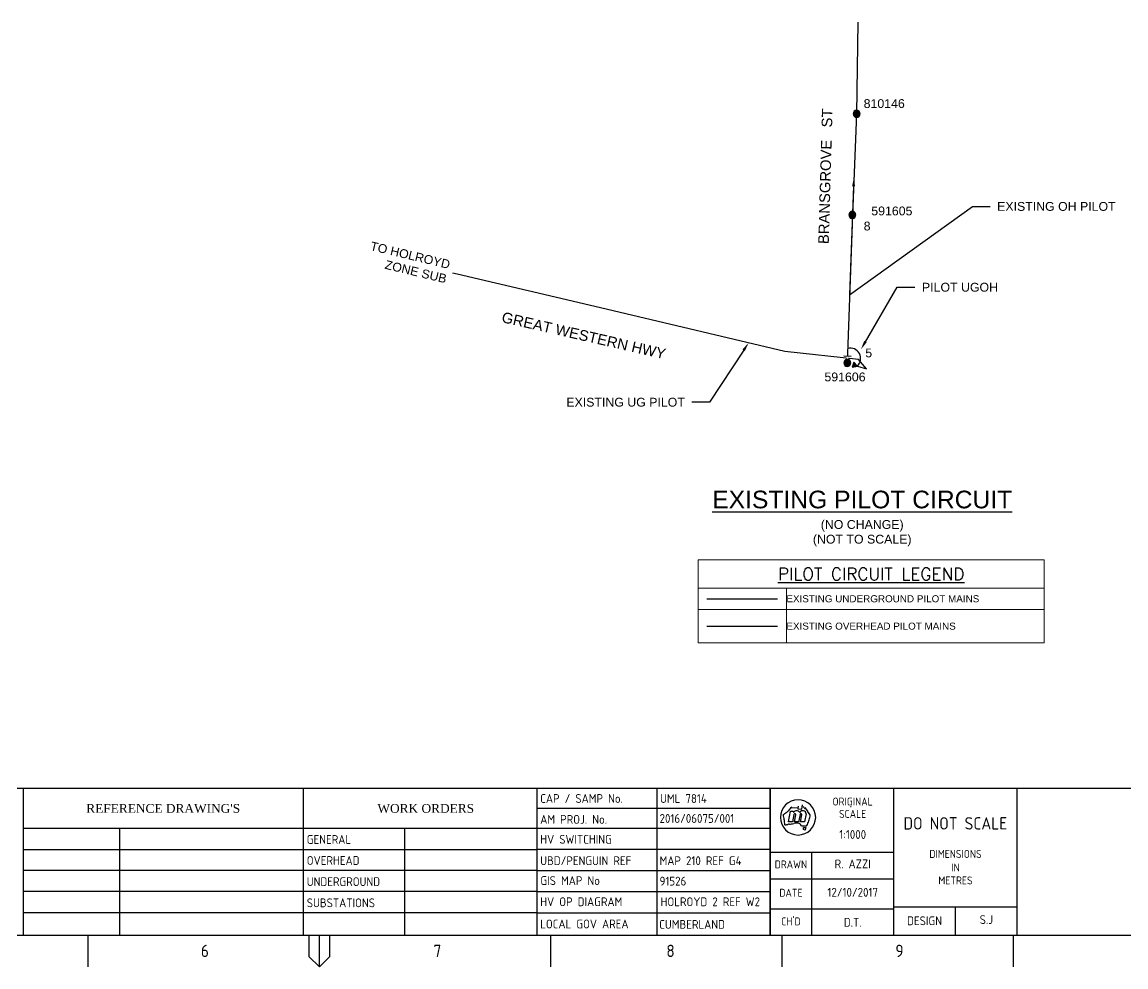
# Paper-space layout 'SHEET (3)' of a CAD drawing. Header units: metres, sheet in millimetres. Extents: x -21 to 813, y -3 to 583.
# Drawn here: x 311.9 to 624.6, y -3 to 264.8 of the extents above; entities that cross this region are included whole.
import ezdxf
from ezdxf import colors
from ezdxf.entities.mleader import LeaderData, LeaderLine
from ezdxf.enums import TextEntityAlignment as Align
from ezdxf.math import Vec2, Vec3

# ---------------------------------------------------------------- set-up
doc = ezdxf.new("R2010")
doc.units = ezdxf.units.M
doc.layers.get('0').update_dxf_attribs({"color": 6})
doc.layers.add('Cadastre Roads_SP_EXT', color=9, linetype='Continuous', lineweight=5)
for name, color, linetype in [('Equip_SP_SL_EXT', 7, 'Continuous'), ('Mains_LV_NEW_Hardwired', 2, 'Continuous'), ('MAINS_PILOT_EXT', 7, 'Continuous'), ('Notes', 7, 'Continuous'), ('SupportsOH_SP_TR_HV_LV_SL_EXT', 7, 'Continuous'), ('SupportsUG_SP_EXT', 7, 'Continuous')]:
    doc.layers.add(name, color=color, linetype=linetype)
doc.layers.add('Features_HIDE', color=1, linetype='Continuous', plot=False)
doc.styles.add('Elec', font='romand__.ttf')
doc.styles.add('iecARIAL', font='arial.ttf', dxfattribs={"height": 2})
doc.styles.add('iecISOCP', font='isocp.shx')
doc.styles.add('iecTimesNewRoman', font='times.ttf')
doc.styles.add('POLE_LABEL', font='arial.ttf')
doc.styles.get("Standard").update_dxf_attribs({"font": 'arial.ttf'})
doc.linetypes.add('Cable 4', pattern='A,5.25,-0.1,["o",Standard,S=2,R=0,X=1.2,Y=-0.7],-4', length=9.35)
doc.linetypes.add('Cable P UG', pattern='A,6,-0.5,["P",Standard,S=1.7,R=0,X=0.5,Y=-1],-2.9', length=9.4)

# ---------------------------------------------------------------- blocks, each defined once
blk = doc.blocks.new('A1_FRAME_TITLE')
at = {"layer": 'Notes', "color": 7, "linetype": 'Continuous'}
for p, q in [((332.78, 47.62), (332.78, 5.97)), ((412.12, 47.62), (412.12, 5.97)), ((478.24, 47.62), (478.24, 5.97)), ((544.37, 47.62), (544.37, 5.97)), ((544.37, 41.97), (544.37, 5.97)), ((544.37, 29.54), (579.37, 29.54)), ((351.17, -3.03), (351.17, 5.97)), ((413.68, 5.97), (413.68, -0.03)), ((416.68, -3.03), (416.68, 5.97)), ((419.68, -0.03), (419.68, 5.97)), ((482.19, 5.97), (482.19, -3.03)), ((547.7, 5.97), (547.7, -3.03)), ((613.21, 5.97), (613.21, -3.03)), ((413.68, -0.03), (416.68, -3.03)), ((416.68, -3.03), (419.68, -0.03))]:
    blk.add_line(p, q, dxfattribs=at)
at = {"layer": 'Notes', "color": 7}
for p, q in [((512.26, 47.62), (512.26, 5.97)), ((544.37, 5.97), (544.37, 47.62)), ((579.37, 5.97), (579.37, 47.62)), ((614.37, 5.97), (614.37, 47.62)), ((478.24, 41.97), (544.37, 41.97)), ((549.56, 38.09), (550.17, 41.17)), ((550.17, 41.17), (550.92, 41.17)), ((550.56, 42.05), (552.33, 42.16)), ((550.92, 41.17), (550.97, 40.77)), ((552.33, 42.52), (552.22, 41.82)), ((552.22, 41.82), (553.35, 41.71)), ((553.35, 41.71), (553.55, 42.96)), ((554.18, 42.18), (555.01, 40.9)), ((567.1, 42.48), (567.3, 42.44)), ((550.7, 38.09), (549.56, 38.09)), ((551.11, 40.17), (550.7, 38.09)), ((551.27, 38.09), (551.66, 40.06)), ((552.41, 38.09), (551.27, 38.09)), ((552.83, 40.17), (552.41, 38.09)), ((552.98, 38.09), (553.37, 40.06)), ((554.12, 38.09), (552.98, 38.09)), ((554.57, 40.35), (554.12, 38.09)), ((332.81, 36.33), (478.24, 36.33)), ((360.07, 36.33), (360.07, 5.97)), ((440.78, 36.33), (440.78, 5.97)), ((478.24, 36.33), (544.37, 36.33)), ((554.62, 36.89), (553.22, 36.97)), ((553.22, 36.97), (554.62, 36.89)), ((554.62, 36.89), (553.22, 36.97)), ((553.85, 35.89), (553.78, 36.47)), ((553.78, 36.47), (554.51, 36.47)), ((554.3, 35.74), (553.85, 35.89)), ((554.51, 36.47), (554.3, 35.74)), ((332.78, 30.28), (478.24, 30.28)), ((478.24, 30.33), (544.37, 30.33)), ((556.15, 5.97), (556.15, 29.54)), ((478.24, 24.33), (332.78, 24.33)), ((478.24, 24.33), (544.37, 24.33)), ((544.37, 21.97), (579.37, 21.97)), ((478.24, 18.33), (332.78, 18.33)), ((478.24, 18.33), (544.37, 18.33)), ((544.37, 13.47), (579.37, 13.47)), ((579.37, 13.97), (614.37, 13.97)), ((596.87, 5.97), (596.87, 13.97)), ((478.24, 12.33), (332.78, 12.33)), ((478.24, 12.33), (544.37, 12.33))]:
    blk.add_line(p, q, dxfattribs=at)
at = {"layer": 'Notes', "color": 7, "linetype": 'Continuous', "flags": 128}
for points in [[(123.8, 47.62), (824.37, 47.62)], [(123.8, 5.97), (824.37, 5.97)]]:
    blk.add_lwpolyline(points, dxfattribs=at)
at = {"layer": 'Notes', "color": 7}
for centre, radius, start, end in [((552.27, 39.37), 5, 0, 180), ((542.41, 49.09), 10.59, 302.5841, 308.1576), ((542.41, 49.09), 10.59, 308.157, 313.7305), ((545.21, 46.16), 6.54, 313.7309, 319.3045), ((545.21, 46.16), 6.54, 319.3047, 324.8782), ((551.87, 40.21), 1.06, 31.7884, 148.2116), ((553.61, 40.3), 0.961, 2.5982, 150.8098), ((578.7, 57.06), 28.87, 210.1483, 211.8601), ((477.01, -10.21), 93.25, 33.1096, 33.2341), ((558.55, 42.96), 4.09, 213.1151, 222.4146), ((552.27, 39.37), 5, 180, 0), ((527.29, 35.61), 21.32, 10.3053, 12.3306), ((527.29, 35.61), 21.32, 8.2795, 10.3048), ((528.59, 35.8), 20.01, 6.2539, 8.2792), ((528.59, 35.8), 20.01, 4.2291, 6.2543), ((546.76, 59.88), 22.65, 277.7418, 280.8825), ((551.91, 33.09), 4.63, 85.4613, 100.8824), ((551.39, 40.11), 0.28, 348.6911, 168.6911), ((552.2, 36.78), 0.924, 46.5875, 85.4612), ((553.1, 40.11), 0.28, 348.6911, 168.6911), ((548.02, 40.74), 7.69, 331.5942, 341.8897), ((542.7, 42.48), 13.29, 341.8901, 347.8434), ((555.89, 40.53), 0.484, 222.42, 236.4422), ((556.07, 40.81), 0.815, 236.4359, 244.7422), ((553.96, 40.06), 1.76, 347.8434, 354.1409), ((554.11, 40.04), 1.61, 354.1436, 1.0342), ((548.72, 39.42), 2.15, 265.1734, 270.0504), ((548.72, 39.51), 2.24, 270.0438, 274.7322), ((548.65, 40.42), 3.15, 274.7358, 283.0812), ((550.47, 32.55), 4.93, 97.7419, 103.0814), ((551.36, 35.89), 2.16, 30.1885, 46.5879), ((554.13, 37.45), 0.75, 311.6083, 321.0792), ((554.18, 37.41), 0.675, 321.0838, 331.5982)]:
    blk.add_arc(centre, radius, start, end, dxfattribs=at)
at = {"color": 7}
blk.add_attdef('DRAFT_NUM', (29.9, 23.29), '', height=2.5, rotation=90, dxfattribs=at)
at = {"layer": 'Notes', "color": 7}
for s, height, style, p in [('CAP / SAMP No.', 2.5, 'iecISOCP', (479.24, 43.47)), ('WORK ORDERS', 2.5, 'iecTimesNewRoman', (433.13, 40.66)), ('AM PROJ. No.', 2.5, 'iecISOCP', (479.24, 37.55)), ('HV SWITCHING', 2.5, 'iecISOCP', (479.24, 31.9)), ('GENERAL', 2.5, 'iecISOCP', (413.12, 31.86)), ('OVERHEAD', 2.5, 'iecISOCP', (413.12, 25.9)), ('UBD/PENGUIN REF', 2.5, 'iecISOCP', (479.24, 25.84)), ('UNDERGROUND', 2.5, 'iecISOCP', (413.12, 19.9)), ('GIS MAP No', 2.5, 'iecISOCP', (479.29, 20.2)), ('SUBSTATIONS', 2.5, 'iecISOCP', (413.12, 13.9)), ('HV OP DIAGRAM', 2.5, 'iecISOCP', (479.24, 14.2)), ('LOCAL GOV AREA', 2.5, 'iecISOCP', (479.24, 7.9)), ('6', 3.5, 'iecISOCP', (383.12, -0.22)), ('7', 3.5, 'iecISOCP', (449.03, -0.22)), ('8', 3.5, 'iecISOCP', (514.97, -0.22)), ('9', 3.5, 'iecISOCP', (579.84, -0.22))]:
    blk.add_text(s, height=height, dxfattribs=dict(at, style=style)).set_placement(p)
for s, height, style, p in [('ORIGINAL', 2.24, 'iecISOCP', (567.74, 42.73)), ("REFERENCE DRAWING'S", 2.5, 'iecTimesNewRoman', (372.45, 40.66)), ('SCALE', 2.24, 'iecISOCP', (567.74, 39.23)), ('DIMENSIONS', 2.24, 'iecISOCP', (596.87, 27.88)), ('DRAWN', 2.24, 'iecISOCP', (550.26, 24.93)), ('IN', 2.24, 'iecISOCP', (596.87, 24.04)), ('METRES', 2.24, 'iecISOCP', (596.87, 20.38)), ('DATE', 2.24, 'iecISOCP', (550.26, 16.88)), ("CH'D", 2.24, 'iecISOCP', (550.26, 8.77)), ('DESIGN', 2.5, 'iecISOCP', (588.12, 8.81))]:
    blk.add_text(s, height=height, dxfattribs=dict(at, style=style)).set_placement(p, align=Align.CENTER)
at = {"layer": 'Notes', "color": 7, "insert": (596.84, 37.67), "char_height": 3.5, "width": 29.1, "attachment_point": 5, "style": 'iecISOCP'}
blk.add_mtext('DO NOT SCALE', dxfattribs=at)
at = {"layer": 'Notes', "color": 7, "style": 'iecISOCP', "flags": 8}
blk.add_attdef('VERSION_NO', text='', height=2.5, rotation=90, dxfattribs=at).set_placement((302.04, 43.81), align=Align.MIDDLE_CENTER)
at = {"layer": 'Notes', "color": 7, "style": 'iecISOCP'}
for tag, p in [('CAP_NO', (513.19, 43.46)), ('IE_NUM', (513.05, 37.81)), ('REF_No_1', (335.24, 32.31)), ('REF_1', (362.52, 32.31)), ('HV_SWITCH', (513.46, 32.16)), ('GEN_WO', (441.71, 31.76)), ('REF_No_2', (335.24, 26.31)), ('REF_2', (362.52, 26.31)), ('OH_WO', (441.71, 25.81)), ('UBD_REF', (513.05, 25.83)), ('REF_No_3', (335.24, 20.31)), ('REF_3', (362.52, 20.31)), ('UG_WO', (441.71, 20.05)), ('GIS_MAP_No', (513.05, 20.04)), ('REF_No_4', (335.24, 14.31)), ('REF_4', (362.52, 14.31)), ('SUB_WO', (441.71, 13.81)), ('HV_OP_DIAG', (513.33, 14.2)), ('LGA', (512.95, 7.78)), ('ExportID', (9.08, 2.39))]:
    blk.add_attdef(tag, p, '', height=2.5, dxfattribs=at)
for tag, height, p in [('T1', 3.5, (684.37, 39.47)), ('T2', 3.5, (684.37, 34.35)), ('scale', 2.5, (567.76, 33.27)), ('T3', 3.5, (684.37, 28.92)), ('DRAWN', 2.5, (567.76, 24.93)), ('T4', 3.5, (684.37, 23.66)), ('REV', 5, (820.05, 17.1)), ('DATE', 2.5, (567.76, 16.88)), ('T5', 3.5, (684.37, 18.23)), ('T6', 3.5, (684.37, 12.97)), ('CHD', 2.5, (567.76, 8.37)), ('DESIGN', 2.5, (605.62, 9.15))]:
    blk.add_attdef(tag, text='', height=height, dxfattribs=at).set_placement(p, align=Align.CENTER)
blk.add_attdef('NUM', text='', height=7, dxfattribs=at).set_placement((792.37, 20.12), align=Align.MIDDLE_CENTER)
for tag, p in [('NS', (790.71, 8.12)), ('SHTS', (805.41, 8.12))]:
    blk.add_attdef(tag, text='', height=2.5, dxfattribs=at).set_placement(p, align=Align.MIDDLE)
at = {"layer": 'Notes', "color": 7, "style": 'iecISOCP', "flags": 1}
for tag, p in [('ProjectType', (14.17, -26.8)), ('ProjectNumber', (23.56, -26.82)), ('DrawingNumber', (35.51, -26.8)), ('ProjectDescription', (47.56, -26.83)), ('ExportDate', (60.28, -26.79)), ('ExportUserName', (69.15, -26.8)), ('DesignerCompanyName', (81.48, -26.79)), ('ExportAreaOfInterest', (97.1, -26.81)), ('GIS_SUCCESS', (112, -26.78)), ('CAD_SUCCESS', (121.79, -26.78)), ('DEPOTCODE', (132.11, -26.88)), ('ExportCategories', (140.08, -26.8)), ('Comments', (154.38, -26.88))]:
    blk.add_attdef(tag, p, '', height=1, dxfattribs=at)
blk = doc.blocks.new('*T247')
at = {"layer": 'Defpoints', "color": 8, "linetype": 'ByBlock', "lineweight": 0, "transparency": 16777216}
for p, q in [((0, 0), (98, 0)), ((0, 0), (0, -23.51)), ((98, 0), (98, -23.51)), ((0, -8), (98, -8)), ((25, -8), (25, -23.51)), ((0, -14.07), (98, -14.07)), ((0, -23.51), (98, -23.51))]:
    blk.add_line(p, q, dxfattribs=at)
at = {"layer": 'Notes', "color": 0, "transparency": 16777216, "insert": (49, -4), "char_height": 3.5, "width": 98, "attachment_point": 5, "style": 'Elec'}
blk.add_mtext('{\\LPILOT CIRCUIT LEGEND}', dxfattribs=at)
at = {"layer": 'Notes', "color": 0, "transparency": 16777216, "char_height": 2, "width": 73, "attachment_point": 4}
for s, insert in [('EXISTING UNDERGROUND PILOT MAINS', (25, -11.03)), ('EXISTING OVERHEAD PILOT MAINS', (25, -18.79))]:
    blk.add_mtext(s, dxfattribs=dict(at, insert=insert))
blk = doc.blocks.new('POLE_EXT')
blk.add_hatch(color=256).paths.add_polyline_path([(-1, 0, 1), (1, 0, 1)])
blk.add_lwpolyline([(-1, 0, 1), (1, 0, 1)], format="xyb", close=True)
for tag, height, flags, p in [('pNumber', 2.5, 8, (-17.84, 2.07)), ('OWNED_BY', 0.2, 9, (1.35, -0.4)), ('SPECIAL_USE', 0.2, 9, (1.35, -0.8)), ('STATE', 0.2, 9, (1.35, -1)), ('cLV', 0.2, 9, (1.35, -1.4)), ('hDepth', 0.2, 9, (1.35, -1.6)), ('hDia', 0.2, 9, (1.35, -1.8)), ('cHV', 0.2, 9, (1.35, -2)), ('PARENT', 0.2, 9, (1.35, -0.6)), ('USAGE', 0.2, 9, (1.35, -1.2)), ('LBRACKET', 0.2, 9, (1.35, -2.2)), ('LExisting', 0.2, 9, (1.35, -2.4)), ('LANTNUMBER', 0.2, 9, (1.35, -2.6)), ('LOther', 0.2, 9, (1.35, -2.8)), ('LRemove', 0.2, 9, (1.35, -3)), ('LEGEND', 0.2, 9, (1.35, -3.2)), ('cLinedev', 0.2, 9, (1.35, -3.4)), ('pExisting', 0.2, 9, (1.35, -3.8)), ('pFooting', 0.2, 9, (1.35, -4.4)), ('pNew', 0.2, 9, (1.35, -4.6)), ('pRelocate', 0.2, 9, (1.35, -5)), ('pRemove', 0.2, 9, (1.35, -5.2)), ('pReplace', 0.2, 9, (1.35, -5.4)), ('pStay', 0.2, 9, (1.35, -5.6)), ('pType', 0.2, 9, (1.35, -5.8)), ('cspan', 0.2, 9, (1.35, -6)), ('STREETNAME', 0.2, 9, (1.35, -6.2)), ('LOCATION', 0.2, 9, (1.35, -3.6)), ('PFNUMBER', 0.2, 9, (1.35, -4)), ('NEWPFNUMBER', 0.2, 9, (1.35, -4.2)), ('SUBURB', 0.2, 9, (1.35, -6.4)), ('OPERATED_BY', 0.2, 9, (1.36, -7.01)), ('NOTES', 0.2, 9, (1.35, -6.6)), ('MAINTAINED_BY', 0.2, 9, (1.36, -6.81))]:
    blk.add_attdef(tag, text='', height=height, dxfattribs=dict(flags=flags)).set_placement(p, align=Align.MIDDLE_LEFT)
at = {"style": 'POLE_LABEL'}
for tag, height, flags, p in [('ASSET_NUM', 2.5, 8, (2, 2)), ('STRUCTURE_PLANT_NUMBER', 0.2, 9, (1.35, 0.03)), ('STREET_CODE', 0.2, 9, (1.35, -0.2))]:
    blk.add_attdef(tag, text='', height=height, dxfattribs=dict(at, flags=flags)).set_placement(p, align=Align.MIDDLE_LEFT)
at = {"flags": 1}
blk.add_attdef('Z', (1.35, -7.33), '', height=0.2, dxfattribs=at)
blk = doc.blocks.new('UGOH_NEW')
blk.add_hatch(color=256).paths.add_polyline_path([(-0.75, 1.7), (0.75, 1.7), (0, 3)])
blk.add_lwpolyline([(-0.75, 1.7), (0.75, 1.7), (0, 3)], close=True)
for tag, flags, p in [('CONSTRUCTED_VOLTAGE', 9, (1.5, 0)), ('ACTUAL_STATUS', 9, (1.5, -1.6)), ('OPERATING_VOLTAGE', 9, (1.5, -0.2)), ('ORIENTATION', 9, (1.5, -0.4)), ('STATE', 9, (1.5, -0.6)), ('OWNED_BY', 9, (1.5, -1)), ('OPERATED_BY', 9, (1.5, -1.2)), ('TYPE', 1, (1.5, -2)), ('USAGE', 9, (1.5, -0.8)), ('MAINTAINED_BY', 9, (1.5, -1.4)), ('NUMBER_OF_PHASES', 9, (1.5, -1.8))]:
    blk.add_attdef(tag, text='', height=0.2, dxfattribs=dict(flags=flags)).set_placement(p, align=Align.MIDDLE_LEFT)
blk = doc.blocks.new('*U250')
for tag, flags, p in [('CONNECTOR_TYPE', 9, (1.5, 0)), ('CONSTRUCTED_VOLTAGE', 9, (1.5, -0.2)), ('OPERATING_VOLTAGE', 9, (1.5, -0.6)), ('ORIENTATION', 9, (1.5, -0.8)), ('OWNED_BY', 9, (1.5, -1)), ('OPERATED_BY', 9, (1.5, -1.2)), ('STATE', 9, (1.5, -1.6)), ('Z', 1, (1.5, -2.2)), ('NO_PHASES', 9, (1.5, -0.4)), ('MAINTAINED_BY', 9, (1.5, -1.4)), ('USAGE', 9, (1.5, -1.8)), ('NOTES', 9, (1.5, -2))]:
    blk.add_attdef(tag, text='', height=0.2, dxfattribs=dict(flags=flags)).set_placement(p, align=Align.MIDDLE_LEFT)
blk.add_wipeout([(-0.12, 0.22), (1.63, 1.14), (1.86, 0.69), (0.12, -0.22)])
blk.add_line((2.21, 0.03), (1.28, 1.8))

psp = doc.layouts.new('SHEET (3)')

# ---------------------------------------------------------------- linework, layer by layer
at = {"layer": 'MAINS_PILOT_EXT', "linetype": 'Cable P UG'}
for points in [[(548.62, 264.82), (548.31, 238.81), (547.11, 210.17), (545.67, 168.21)], [(548.53, 167.31), (548.53, 167.31), (548.53, 167.31), (548.53, 167.31), (551.14, 166.48), (548.87, 169.19), (527.99, 171.45), (527.99, 171.45), (479.32, 182.92), (464.55, 186.41), (436.79, 192.98), (435.97, 193.17), (435.97, 193.17), (433.83, 193.66)], [(505.93, 101.33), (525.93, 101.33)], [(505.93, 93.57), (525.93, 93.57)]]:
    psp.add_lwpolyline(points, dxfattribs=at)

# ---------------------------------------------------------------- block references
psp.add_blockref('*T247', (503.43, 112.36))
at = {"layer": 'Notes', "linetype": 'Cable 4', "rotation": 252.3892407663908}
psp.add_blockref('UGOH_NEW', (545.67, 168.21), dxfattribs=at)
at = {"layer": 'SupportsOH_SP_TR_HV_LV_SL_EXT'}
ref = psp.add_blockref('POLE_EXT', (548.31, 238.81), dxfattribs=at)
ref.add_attrib('ASSET_NUM', '810146', dxfattribs={"layer": '0', "height": 2.5, "style": 'POLE_LABEL'}).set_placement((550.31, 241.71), align=Align.MIDDLE_LEFT)
ref = psp.add_blockref('POLE_EXT', (547.11, 210.17), dxfattribs=at)
ref.add_attrib('ASSET_NUM', '591605', dxfattribs={"layer": '0', "height": 2.5, "style": 'POLE_LABEL'}).set_placement((552.47, 211.27), align=Align.MIDDLE_LEFT)
ref.add_attrib('PNUMBER', '8', (550.32, 205.75), dxfattribs={"height": 2.5})
at = {"layer": 'SupportsUG_SP_EXT'}
ref = psp.add_blockref('A1_FRAME_TITLE', (-20.55, 0), dxfattribs=at)
ref.add_attrib('DESIGN', 'S.J', dxfattribs={"layer": 'Notes', "color": 7, "height": 2.5, "style": 'iecISOCP'}).set_placement((585.07, 9.15), align=Align.CENTER)
ref.add_attrib('DRAWN', 'R. AZZI', dxfattribs={"layer": 'Notes', "color": 7, "height": 2.5, "style": 'iecISOCP'}).set_placement((547.21, 24.93), align=Align.CENTER)
ref.add_attrib('DATE', '12/10/2017', dxfattribs={"layer": 'Notes', "color": 7, "height": 2.5, "style": 'iecISOCP'}).set_placement((547.21, 16.88), align=Align.CENTER)
ref.add_attrib('CHD', 'D.T.', dxfattribs={"layer": 'Notes', "color": 7, "height": 2.5, "style": 'iecISOCP'}).set_placement((547.21, 8.37), align=Align.CENTER)
ref.add_attrib('scale', '1:1000', dxfattribs={"layer": 'Notes', "color": 7, "height": 2.5, "style": 'iecISOCP'}).set_placement((547.21, 33.27), align=Align.CENTER)
ref.add_attrib('CAP_NO', 'UML 7814', (492.64, 43.46), dxfattribs={"layer": 'Notes', "color": 7, "height": 2.5, "style": 'iecISOCP'})
ref.add_attrib('IE_NUM', '2016/06075/001', (492.5, 37.81), dxfattribs={"layer": 'Notes', "color": 7, "height": 2.5, "style": 'iecISOCP'})
ref.add_attrib('UBD_REF', 'MAP 210 REF G4', (492.5, 25.83), dxfattribs={"layer": 'Notes', "color": 7, "height": 2.5, "style": 'iecISOCP'})
ref.add_attrib('GIS_MAP_No', '91526', (492.5, 20.04), dxfattribs={"layer": 'Notes', "color": 7, "height": 2.5, "style": 'iecISOCP'})
ref.add_attrib('HV_OP_DIAG', 'HOLROYD 2 REF W2', (492.78, 14.2), dxfattribs={"layer": 'Notes', "color": 7, "height": 2.5, "style": 'iecISOCP'})
ref.add_attrib('LGA', 'CUMBERLAND', (492.4, 7.78), dxfattribs={"layer": 'Notes', "color": 7, "height": 2.5, "style": 'iecISOCP'})

# ---------------------------------------------------------------- texts
at = {"layer": 'Cadastre Roads_SP_EXT'}
psp.add_text('BRANSGROVE   ST', height=3, rotation=88.3684, dxfattribs=at).set_placement((540.42, 201.85))
at = {"layer": 'Notes', "insert": (549.9, 131.98), "char_height": 2, "attachment_point": 2, "style": 'iecARIAL'}
psp.add_mtext_dynamic_manual_height_columns('{\\H2.5x;\\LEXISTING PILOT CIRCUIT\\P\\H0.5x;\\l(NO CHANGE)\\L\\P\\H1x;\\l(NOT TO SCALE)}', width=104.304, gutter_width=9, heights=[0], dxfattribs=at)

# ---------------------------------------------------------------- next in the draw order: leaders
at = {"layer": 'Notes'}
ml = psp.add_multileader_mtext('Standard', dxfattribs=at)
ml.set_content('EXISTING OH PILOT', color=256)
ml.set_leader_properties()
ml.build(insert=Vec2(0, 0))
ml.multileader.update_dxf_attribs({"has_text_frame": 1, "dogleg_length": 5, "arrow_head_size": 2.5})
ctx = ml.context
ctx.base_point, ctx.char_height, ctx.arrow_head_size, ctx.plane_origin = Vec3(586.12, 212.54), 2.5, 2.5, Vec3(560.84, 203.01)
notes = []
notes.append((ctx, [(0, (1, 1, 0), (581.12, 212.54), (1, 0), 5, [(1, [(547.55, 220.77), (546.33, 187.5)], 0, [])])]))
ctx.mtext.insert, ctx.mtext.width, ctx.mtext.flow_direction = Vec3(588.12, 213.81), 35.2129, 5
ctx.mtext.has_bg_fill, ctx.mtext.bg_color, ctx.mtext.bg_scale_factor, ctx.mtext.bg_transparency, ctx.mtext.use_window_bg_color = 1, -1027028792, 1.5, 0, 1
ml = psp.add_multileader_mtext('Standard', dxfattribs=at)
ml.set_content('TO HOLROYD ZONE SUB', color=256)
ml.set_leader_properties()
ml.build(insert=Vec2(0, 0))
ml.multileader.update_dxf_attribs({"leader_type": 0, "dogleg_length": 5, "arrow_head_size": 2.5})
ctx = ml.context
ctx.base_point, ctx.char_height, ctx.arrow_head_size, ctx.plane_origin, ctx.plane_x_axis, ctx.plane_y_axis = Vec3(408.96, 201.82), 2.5, 2.5, Vec3(361.93, 170.19), Vec3(0.972314, -0.233678), Vec3(0.233678, 0.972314)
ctx.text_align_type = 2
notes.append((ctx, [(1, (1, 1, 0), (439.91, 194.38), (-0.972314, 0.233678), 5, [(0, [(456.36, 211.48)], 0, [])])]))
ctx.mtext.insert, ctx.mtext.text_direction, ctx.mtext.rotation, ctx.mtext.width, ctx.mtext.alignment, ctx.mtext.flow_direction = Vec3(433.4, 197.25), Vec3(0.972314, -0.233678), 6.047327, 30.1229, 3, 5
ctx.mtext.has_bg_fill, ctx.mtext.bg_color, ctx.mtext.bg_scale_factor, ctx.mtext.bg_transparency, ctx.mtext.use_window_bg_color = 1, -1027028792, 1.5, 0, 1
ml = psp.add_multileader_mtext('Standard', dxfattribs=at)
ml.set_content('EXISTING UG PILOT', color=256)
ml.set_leader_properties()
ml.build(insert=Vec2(0, 0))
ml.multileader.update_dxf_attribs({"has_text_frame": 1, "dogleg_length": 5, "arrow_head_size": 2.5})
ctx = ml.context
ctx.base_point, ctx.char_height, ctx.arrow_head_size, ctx.plane_origin = Vec3(464.43, 157.04), 2.5, 2.5, Vec3(449.57, 121.66)
ctx.text_align_type = 2
notes.append((ctx, [(1, (1, 1, 0), (506.66, 157.04), (-1, 0), 5, [(0, [(517.7, 173.88)], 0, [])])]))
ctx.mtext.insert, ctx.mtext.width, ctx.mtext.alignment, ctx.mtext.flow_direction = Vec3(499.66, 158.31), 35.1745, 3, 5
ctx.mtext.has_bg_fill, ctx.mtext.bg_color, ctx.mtext.bg_scale_factor, ctx.mtext.bg_transparency, ctx.mtext.use_window_bg_color = 1, -1027028792, 1.5, 0, 1
for ctx, leaders in notes:
    for number, flags, end, landing, length, lines in leaders:
        leader = LeaderData()
        leader.index, (leader.has_last_leader_line, leader.has_dogleg_vector, leader.attachment_direction) = number, flags
        leader.last_leader_point, leader.dogleg_vector, leader.dogleg_length = Vec3(end), Vec3(landing), length
        for number, points, colour, breaks in lines:
            line = LeaderLine()
            line.index, line.vertices, line.color, line.breaks = number, Vec3.list(points), colors.encode_raw_color(colour), breaks
            leader.lines.append(line)
        ctx.leaders.append(leader)

# ---------------------------------------------------------------- next in the draw order: texts
at = {"layer": 'Cadastre Roads_SP_EXT'}
psp.add_text('GREAT WESTERN HWY', height=3, rotation=347.1393, dxfattribs=at).set_placement((447.56, 179.8))

# ---------------------------------------------------------------- next in the draw order: leaders
at = {"layer": 'Notes'}
ml = psp.add_multileader_mtext('Standard', dxfattribs=at)
ml.set_content('PILOT UGOH', color=256)
ml.set_leader_properties()
ml.build(insert=Vec2(0, 0))
ml.multileader.update_dxf_attribs({"has_text_frame": 1, "dogleg_length": 5, "arrow_head_size": 2.5})
ctx = ml.context
ctx.base_point, ctx.char_height, ctx.arrow_head_size, ctx.plane_origin = Vec3(564.83, 189.63), 2.5, 2.5, Vec3(552.69, 149.81)
notes = []
notes.append((ctx, [(0, (1, 1, 0), (559.83, 189.63), (1, 0), 5, [(0, [(549.55, 172.06)], 0, [])])]))
ctx.mtext.insert, ctx.mtext.width, ctx.mtext.flow_direction = Vec3(566.83, 190.9), 22.261, 5
ctx.mtext.has_bg_fill, ctx.mtext.bg_color, ctx.mtext.bg_scale_factor, ctx.mtext.bg_transparency, ctx.mtext.use_window_bg_color = 1, -1027028792, 1.5, 0, 1
for ctx, leaders in notes:
    for number, flags, end, landing, length, lines in leaders:
        leader = LeaderData()
        leader.index, (leader.has_last_leader_line, leader.has_dogleg_vector, leader.attachment_direction) = number, flags
        leader.last_leader_point, leader.dogleg_vector, leader.dogleg_length = Vec3(end), Vec3(landing), length
        for number, points, colour, breaks in lines:
            line = LeaderLine()
            line.index, line.vertices, line.color, line.breaks = number, Vec3.list(points), colors.encode_raw_color(colour), breaks
            leader.lines.append(line)
        ctx.leaders.append(leader)

# ---------------------------------------------------------------- next in the draw order: linework, layer by layer
at = {"layer": 'Mains_LV_NEW_Hardwired', "linetype": 'Continuous'}
psp.add_arc((546.5, 169.45), 2.95, 313.3742, 103.5666, dxfattribs=at)

# ---------------------------------------------------------------- next in the draw order: block references
at = {"layer": 'Equip_SP_SL_EXT', "xscale": -1, "rotation": 295.7520708639309}
psp.add_blockref('*U250', (545.67, 168.21), dxfattribs=at)

# ---------------------------------------------------------------- next in the draw order: block references
at = {"layer": 'SupportsOH_SP_TR_HV_LV_SL_EXT'}
ref = psp.add_blockref('POLE_EXT', (545.67, 168.21), dxfattribs=at)
ref.add_attrib('ASSET_NUM', '591606', dxfattribs={"layer": 'Features_HIDE', "height": 2.5, "style": 'POLE_LABEL'}).set_placement((550.85, 164.22), align=Align.MIDDLE_RIGHT)
ref.add_attrib('PNUMBER', '5', (550.78, 169.78), dxfattribs={"height": 2.5})

doc.saveas('drawing.dxf')
